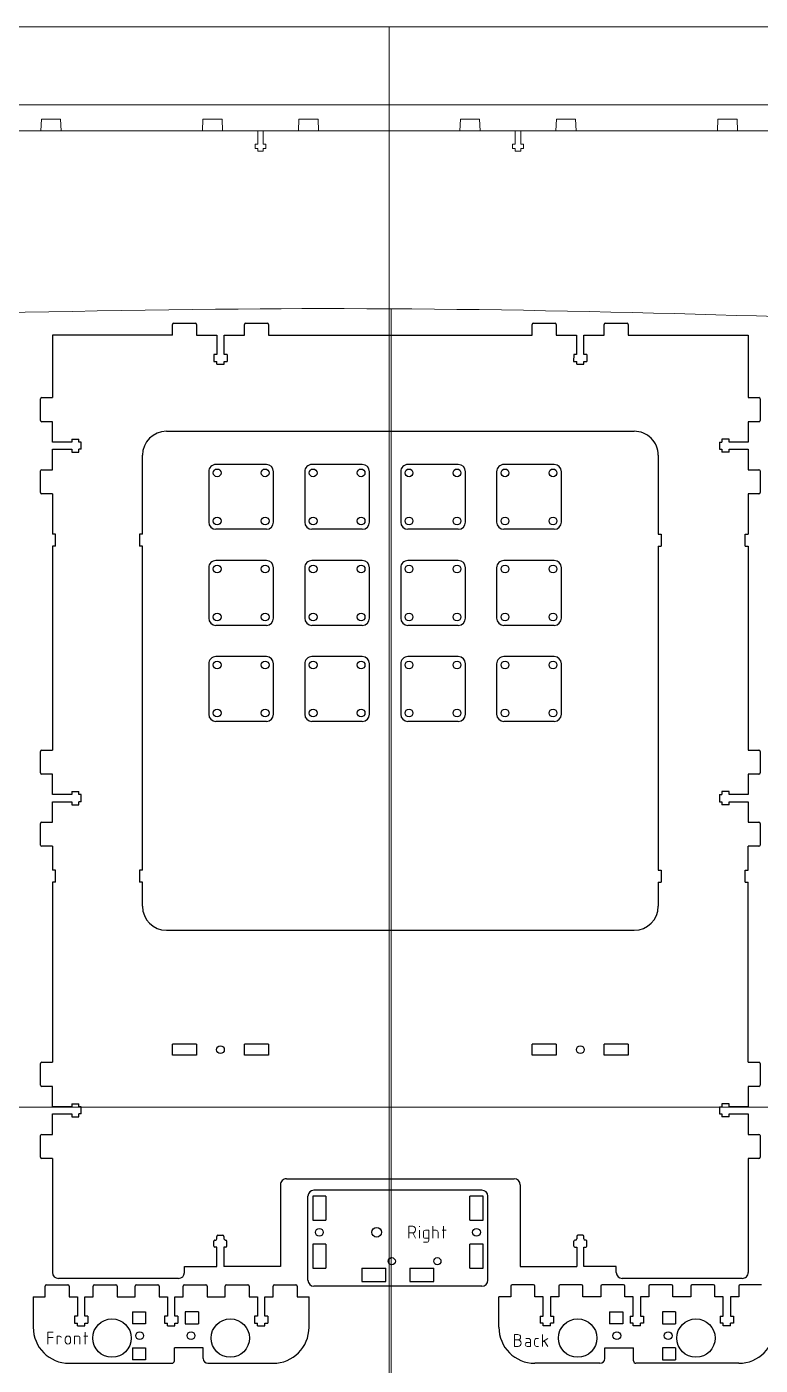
# Model space of a CAD drawing. Header units: millimetres. Extents: x 0 to 1200, y 0 to 900.
# Drawn here: x 449 to 755, y 343 to 900 of the extents above; entities that cross this region are included whole.
import ezdxf

# ---------------------------------------------------------------- set-up
doc = ezdxf.new("R2010")
doc.units = ezdxf.units.MM
doc.layers.get('0').update_dxf_attribs({"color": 1, "linetype": 'CONTINUOUS', "lineweight": 25, "true_color": 0xff0000})
for name, color, linetype, lineweight, true_color in [('Laser Table', 3, 'CONTINUOUS', 0, 0x00ff00), ('New Front', 1, 'CONTINUOUS', 0, 0xff0000), ('Referance lines', 3, 'CONTINUOUS', 0, 0x00ff00), ('Text', 5, 'CONTINUOUS', 0, 0x0000ff)]:
    doc.layers.add(name, color=color, linetype=linetype, lineweight=lineweight, true_color=true_color)

msp = doc.modelspace()

# ---------------------------------------------------------------- linework, layer by layer
for p, q in [((509.63, 771.54), (509.63, 776.04)), ((510.13, 776.54), (519.13, 776.54)), ((519.63, 776.04), (519.63, 771.54)), ((539.63, 771.54), (539.63, 776.04)), ((540.13, 776.54), (549.13, 776.54)), ((549.63, 776.04), (549.63, 771.54)), ((659.63, 771.54), (659.63, 776.04)), ((660.13, 776.54), (669.13, 776.54)), ((669.63, 776.04), (669.63, 771.54)), ((689.63, 771.54), (689.63, 776.04)), ((690.13, 776.54), (699.13, 776.54)), ((699.63, 776.04), (699.63, 771.54)), ((459.63, 771.54), (459.63, 745.54)), ((509.63, 771.54), (459.63, 771.54)), ((519.63, 771.54), (528.11, 771.54)), ((528.11, 771.54), (528.11, 763.54)), ((531.13, 771.55), (539.63, 771.54)), ((531.13, 763.54), (531.13, 771.55)), ((549.63, 771.54), (659.63, 771.54)), ((669.63, 771.54), (678.11, 771.54)), ((678.11, 771.54), (678.11, 763.54)), ((681.13, 771.55), (689.63, 771.54)), ((681.13, 763.54), (681.13, 771.55)), ((699.63, 771.54), (749.63, 771.54)), ((714.63, 771.54), (716.88, 771.54)), ((749.63, 771.54), (749.63, 745.54)), ((526.88, 763.54), (526.87, 760.54)), ((526.87, 760.54), (528.13, 760.54)), ((528.11, 763.54), (526.88, 763.54)), ((528.13, 759.54), (528.13, 760.54)), ((528.13, 759.54), (531.13, 759.54)), ((532.38, 763.54), (531.13, 763.54)), ((531.13, 760.54), (532.38, 760.54)), ((531.13, 759.54), (531.13, 760.54)), ((532.38, 763.54), (532.38, 760.54)), ((676.88, 763.54), (676.87, 760.54)), ((676.87, 760.54), (678.13, 760.54)), ((678.11, 763.54), (676.88, 763.54)), ((678.13, 759.54), (678.13, 760.54)), ((678.13, 759.54), (681.13, 759.54)), ((682.38, 763.54), (681.13, 763.54)), ((681.13, 760.54), (682.38, 760.54)), ((681.13, 759.54), (681.13, 760.54)), ((682.38, 763.54), (682.38, 760.54)), ((454.63, 736.04), (454.63, 745.04)), ((455.13, 745.54), (459.63, 745.54)), ((749.63, 745.54), (754.13, 745.54)), ((754.63, 745.04), (754.63, 736.04)), ((459.63, 735.54), (455.13, 735.54)), ((459.62, 727.04), (459.63, 735.54)), ((507.13, 731.54), (702.13, 731.54)), ((754.13, 735.54), (749.63, 735.54)), ((749.63, 735.54), (749.63, 727.06)), ((467.63, 727.04), (459.62, 727.04)), ((467.63, 728.29), (470.63, 728.29)), ((467.63, 728.29), (467.63, 727.04)), ((470.63, 727.04), (470.63, 728.29)), ((471.63, 727.04), (470.63, 727.04)), ((471.63, 724.04), (471.63, 727.04)), ((737.63, 727.04), (738.63, 727.04)), ((737.63, 727.04), (737.63, 724.04)), ((741.63, 728.29), (738.63, 728.3)), ((738.63, 728.3), (738.63, 727.04)), ((741.63, 727.06), (741.63, 728.29)), ((749.63, 727.06), (741.63, 727.06)), ((459.63, 715.54), (459.63, 724.03)), ((459.63, 724.03), (467.63, 724.03)), ((467.63, 724.03), (467.63, 722.79)), ((467.63, 722.79), (470.63, 722.79)), ((470.63, 722.79), (470.63, 724.04)), ((471.63, 724.04), (470.63, 724.04)), ((497.13, 688.74), (497.13, 721.54)), ((712.13, 721.54), (712.13, 688.74)), ((737.63, 724.04), (738.63, 724.04)), ((738.63, 724.04), (738.63, 722.79)), ((741.63, 722.79), (738.63, 722.79)), ((741.63, 722.79), (741.63, 724.04)), ((741.63, 724.04), (749.63, 724.04)), ((749.63, 724.04), (749.63, 715.54)), ((454.63, 706.04), (454.63, 715.04)), ((455.13, 715.54), (459.63, 715.54)), ((524.77, 714.71), (524.77, 693.71)), ((548.77, 717.71), (527.77, 717.71)), ((551.77, 693.71), (551.77, 714.71)), ((564.77, 714.71), (564.77, 693.71)), ((588.77, 717.71), (567.77, 717.71)), ((591.77, 693.71), (591.77, 714.71)), ((604.77, 714.71), (604.77, 693.71)), ((628.77, 717.71), (607.77, 717.71)), ((631.77, 693.71), (631.77, 714.71)), ((644.77, 714.71), (644.77, 693.71)), ((668.77, 717.71), (647.77, 717.71)), ((671.77, 693.71), (671.77, 714.71)), ((749.63, 715.54), (754.13, 715.54)), ((754.63, 715.04), (754.63, 706.04)), ((459.63, 705.54), (455.13, 705.54)), ((459.63, 705.54), (459.63, 688.74)), ((754.13, 705.54), (749.63, 705.54)), ((749.63, 705.54), (749.63, 688.74)), ((460.88, 688.74), (459.63, 688.74)), ((460.88, 683.74), (460.88, 688.74)), ((497.13, 688.74), (495.88, 688.74)), ((495.88, 688.74), (495.88, 683.74)), ((548.77, 690.71), (527.77, 690.71)), ((588.77, 690.71), (567.77, 690.71)), ((628.77, 690.71), (607.77, 690.71)), ((668.77, 690.71), (647.77, 690.71)), ((712.13, 688.74), (713.38, 688.74)), ((713.38, 688.74), (713.38, 683.74)), ((748.38, 683.74), (748.38, 688.74)), ((748.38, 688.74), (749.63, 688.74)), ((460.88, 683.74), (459.63, 683.74)), ((459.63, 683.74), (459.63, 598.74)), ((497.13, 683.74), (495.88, 683.74)), ((497.13, 548.74), (497.13, 683.74)), ((712.13, 683.74), (713.38, 683.74)), ((712.13, 683.74), (712.13, 548.74)), ((748.38, 683.74), (749.63, 683.74)), ((749.63, 683.74), (749.63, 598.74)), ((524.77, 674.71), (524.77, 653.71)), ((548.77, 677.71), (527.77, 677.71)), ((551.77, 653.71), (551.77, 674.71)), ((564.77, 674.71), (564.77, 653.71)), ((588.77, 677.71), (567.77, 677.71)), ((591.77, 653.71), (591.77, 674.71)), ((604.77, 674.71), (604.77, 653.71)), ((628.77, 677.71), (607.77, 677.71)), ((631.77, 653.71), (631.77, 674.71)), ((644.77, 674.71), (644.77, 653.71)), ((668.77, 677.71), (647.77, 677.71)), ((671.77, 653.71), (671.77, 674.71)), ((548.77, 650.71), (527.77, 650.71)), ((588.77, 650.71), (567.77, 650.71)), ((628.77, 650.71), (607.77, 650.71)), ((668.77, 650.71), (647.77, 650.71)), ((548.77, 637.71), (527.77, 637.71)), ((588.77, 637.71), (567.77, 637.71)), ((628.77, 637.71), (607.77, 637.71)), ((668.77, 637.71), (647.77, 637.71)), ((524.77, 634.71), (524.77, 613.71)), ((551.77, 613.71), (551.77, 634.71)), ((564.77, 634.71), (564.77, 613.71)), ((591.77, 613.71), (591.77, 634.71)), ((604.77, 634.71), (604.77, 613.71)), ((631.77, 613.71), (631.77, 634.71)), ((644.77, 634.71), (644.77, 613.71)), ((671.77, 613.71), (671.77, 634.71)), ((548.77, 610.71), (527.77, 610.71)), ((588.77, 610.71), (567.77, 610.71)), ((628.77, 610.71), (607.77, 610.71)), ((668.77, 610.71), (647.77, 610.71)), ((454.63, 589.24), (454.63, 598.24)), ((455.13, 598.74), (459.63, 598.74)), ((749.63, 598.74), (754.13, 598.74)), ((754.63, 598.24), (754.63, 589.24)), ((459.63, 588.74), (455.13, 588.74)), ((459.62, 580.24), (459.63, 588.74)), ((754.13, 588.74), (749.63, 588.74)), ((749.63, 588.74), (749.63, 580.26)), ((467.63, 580.24), (459.62, 580.24)), ((467.63, 581.49), (470.63, 581.49)), ((467.63, 581.49), (467.63, 580.24)), ((470.63, 580.24), (470.63, 581.49)), ((471.63, 580.24), (470.63, 580.24)), ((471.63, 577.24), (471.63, 580.24)), ((737.63, 580.24), (738.63, 580.24)), ((737.63, 580.24), (737.63, 577.24)), ((741.63, 581.49), (738.63, 581.5)), ((738.63, 581.5), (738.63, 580.24)), ((741.63, 580.26), (741.63, 581.49)), ((749.63, 580.26), (741.63, 580.26)), ((459.63, 568.74), (459.63, 577.23)), ((459.63, 577.23), (467.63, 577.23)), ((467.63, 577.23), (467.63, 575.99)), ((467.63, 575.99), (470.63, 575.99)), ((470.63, 575.99), (470.63, 577.24)), ((471.63, 577.24), (470.63, 577.24)), ((737.63, 577.24), (738.63, 577.24)), ((738.63, 577.24), (738.63, 576)), ((741.63, 575.99), (738.63, 576)), ((741.63, 575.99), (741.63, 577.24)), ((741.63, 577.24), (749.63, 577.24)), ((749.63, 577.24), (749.63, 568.74)), ((455.13, 568.74), (459.63, 568.74)), ((749.63, 568.74), (754.13, 568.74)), ((454.63, 559.24), (454.63, 568.24)), ((754.63, 568.24), (754.63, 559.24)), ((459.63, 558.74), (455.13, 558.74)), ((459.63, 558.74), (459.63, 548.74)), ((754.13, 558.74), (749.63, 558.74)), ((749.63, 548.74), (749.63, 558.74)), ((460.88, 548.74), (459.63, 548.74)), ((460.88, 543.74), (460.88, 548.74)), ((497.13, 548.74), (495.88, 548.74)), ((495.88, 548.74), (495.88, 543.74)), ((712.13, 548.74), (713.38, 548.74)), ((713.38, 548.74), (713.38, 543.74)), ((748.38, 543.74), (748.38, 548.74)), ((748.38, 548.74), (749.63, 548.74)), ((460.88, 543.74), (459.63, 543.74)), ((459.63, 543.74), (459.63, 468.74)), ((497.13, 543.74), (495.88, 543.74)), ((497.13, 533.74), (497.13, 543.74)), ((712.13, 543.74), (713.38, 543.74)), ((712.13, 543.74), (712.13, 533.74)), ((748.38, 543.74), (749.63, 543.74)), ((749.63, 543.74), (749.63, 543.74)), ((749.63, 468.74), (749.63, 543.74)), ((507.13, 523.74), (702.13, 523.74)), ((519.63, 476.24), (509.63, 476.24)), ((509.63, 471.74), (509.63, 476.24)), ((519.63, 476.24), (519.63, 471.74)), ((549.63, 476.24), (539.63, 476.24)), ((539.63, 471.74), (539.63, 476.24)), ((549.63, 476.24), (549.63, 471.74)), ((669.63, 476.24), (659.63, 476.24)), ((659.63, 471.74), (659.63, 476.24)), ((669.63, 476.24), (669.63, 471.74)), ((699.63, 476.24), (689.63, 476.24)), ((689.63, 471.74), (689.63, 476.24)), ((699.63, 476.24), (699.63, 471.74)), ((454.63, 459.24), (454.63, 468.24)), ((455.13, 468.74), (459.63, 468.74)), ((519.63, 471.74), (509.63, 471.74)), ((549.63, 471.74), (539.63, 471.74)), ((669.63, 471.74), (659.63, 471.74)), ((699.63, 471.74), (689.63, 471.74)), ((749.63, 468.74), (754.13, 468.74)), ((754.63, 468.24), (754.63, 459.24)), ((459.63, 458.74), (455.13, 458.74)), ((459.62, 450.24), (459.63, 458.74)), ((754.13, 458.74), (749.63, 458.74)), ((749.63, 458.74), (749.63, 450.26)), ((467.63, 450.24), (459.62, 450.24)), ((459.63, 438.74), (459.63, 447.23)), ((459.63, 447.23), (467.63, 447.23)), ((467.63, 451.49), (470.63, 451.49)), ((467.63, 451.49), (467.63, 450.24)), ((467.63, 447.23), (467.63, 445.99)), ((467.63, 445.99), (470.63, 445.99)), ((470.63, 450.24), (470.63, 451.49)), ((471.63, 450.24), (470.63, 450.24)), ((470.63, 445.99), (470.63, 447.24)), ((471.63, 447.24), (470.63, 447.24)), ((471.63, 447.24), (471.63, 450.24)), ((737.63, 450.24), (738.63, 450.24)), ((737.63, 450.24), (737.63, 447.24)), ((737.63, 447.24), (738.63, 447.24)), ((741.63, 451.49), (738.63, 451.5)), ((738.63, 451.5), (738.63, 450.24)), ((738.63, 447.24), (738.63, 446)), ((741.63, 445.99), (738.63, 446)), ((741.63, 450.26), (741.63, 451.49)), ((749.63, 450.26), (741.63, 450.26)), ((741.63, 445.99), (741.63, 447.24)), ((741.63, 447.24), (749.63, 447.24)), ((749.63, 447.24), (749.63, 438.74)), ((454.63, 429.24), (454.63, 438.24)), ((455.13, 438.74), (459.63, 438.74)), ((749.63, 438.74), (754.13, 438.74)), ((754.63, 438.24), (754.63, 429.24)), ((459.63, 428.74), (455.13, 428.74)), ((459.63, 428.74), (459.63, 381.24)), ((754.13, 428.74), (749.63, 428.74)), ((749.63, 428.74), (749.63, 381.24)), ((557.13, 420.24), (652.13, 420.24)), ((554.63, 417.74), (554.63, 383.74)), ((566.11, 377.97), (566.11, 412.97)), ((566.11, 377.97), (566.11, 412.97)), ((573.61, 412.97), (568.11, 412.97)), ((568.11, 412.97), (568.11, 402.97)), ((638.61, 415.47), (568.61, 415.47)), ((638.61, 415.47), (568.61, 415.47)), ((573.61, 412.97), (573.61, 402.97)), ((633.61, 402.97), (633.61, 412.97)), ((639.11, 412.97), (633.61, 412.97)), ((639.11, 402.97), (639.11, 412.97)), ((641.11, 377.97), (641.11, 412.97)), ((641.11, 377.97), (641.11, 412.97)), ((654.63, 417.74), (654.63, 383.75)), ((568.11, 402.97), (573.61, 402.97)), ((633.61, 402.97), (639.11, 402.97)), ((528.12, 395.24), (528.12, 396.24)), ((528.62, 396.74), (530.62, 396.74)), ((531.12, 396.24), (531.12, 395.24)), ((678.14, 396.24), (678.14, 395.24)), ((680.64, 396.74), (678.64, 396.74)), ((681.14, 395.24), (681.14, 396.24)), ((526.87, 392.24), (526.87, 394.24)), ((527.37, 394.74), (527.62, 394.74)), ((528.11, 391.74), (527.37, 391.74)), ((528.1, 383.74), (528.11, 391.74)), ((531.87, 391.74), (531.12, 391.74)), ((531.12, 391.74), (531.12, 383.74)), ((531.62, 394.74), (531.87, 394.74)), ((532.37, 392.24), (532.37, 394.24)), ((573.61, 392.97), (568.11, 392.97)), ((568.11, 392.97), (568.11, 382.97)), ((573.61, 392.97), (573.61, 382.97)), ((633.61, 382.97), (633.61, 392.97)), ((639.11, 392.97), (633.61, 392.97)), ((639.11, 382.97), (639.11, 392.97)), ((676.89, 392.24), (676.89, 394.24)), ((677.64, 394.74), (677.39, 394.74)), ((677.39, 391.74), (678.14, 391.74)), ((678.14, 391.74), (678.14, 383.74)), ((681.15, 391.74), (681.89, 391.74)), ((681.15, 383.74), (681.15, 391.74)), ((681.89, 394.74), (681.64, 394.74)), ((682.39, 392.24), (682.39, 394.24)), ((514.63, 381.24), (514.63, 383.74)), ((514.63, 383.74), (528.1, 383.74)), ((554.63, 383.75), (531.12, 383.74)), ((568.11, 382.97), (573.61, 382.97)), ((588.61, 382.97), (598.61, 382.97)), ((588.61, 382.97), (588.61, 377.47)), ((598.61, 377.47), (598.61, 382.97)), ((608.61, 382.97), (618.61, 382.97)), ((608.61, 382.97), (608.61, 377.47)), ((618.61, 377.47), (618.61, 382.97)), ((633.61, 382.97), (639.11, 382.97)), ((654.63, 383.75), (678.14, 383.74)), ((694.63, 383.74), (681.15, 383.74)), ((694.63, 381.24), (694.63, 383.74)), ((456.58, 371.06), (456.58, 375.56)), ((457.08, 376.06), (466.08, 376.06)), ((512.13, 378.74), (462.13, 378.74)), ((466.58, 375.56), (466.58, 371.06)), ((476.58, 371.06), (476.58, 375.56)), ((477.08, 376.06), (486.08, 376.06)), ((486.58, 375.56), (486.58, 371.06)), ((494.08, 371.06), (494.08, 375.56)), ((494.58, 376.06), (503.58, 376.06)), ((504.08, 375.56), (504.08, 371.06)), ((514.08, 371.06), (514.08, 375.56)), ((514.58, 376.06), (523.58, 376.06)), ((524.08, 375.56), (524.08, 371.06)), ((531.58, 371.06), (531.58, 375.56)), ((532.08, 376.06), (541.08, 376.06)), ((541.58, 375.56), (541.58, 371.06)), ((551.58, 371.06), (551.58, 375.56)), ((552.08, 376.06), (561.08, 376.06)), ((561.58, 375.56), (561.58, 371.06)), ((638.61, 375.47), (568.61, 375.47)), ((638.61, 375.47), (568.61, 375.47)), ((588.61, 377.47), (598.61, 377.47)), ((608.61, 377.47), (618.61, 377.47)), ((650.69, 375.56), (650.69, 371.06)), ((660.19, 376.06), (651.19, 376.06)), ((660.69, 371.06), (660.69, 375.56)), ((670.69, 375.56), (670.69, 371.06)), ((680.19, 376.06), (671.19, 376.06)), ((680.69, 371.06), (680.69, 375.56)), ((688.19, 375.56), (688.19, 371.06)), ((697.69, 376.06), (688.69, 376.06)), ((747.13, 378.74), (697.13, 378.74)), ((698.19, 371.06), (698.19, 375.56)), ((708.19, 375.56), (708.19, 371.06)), ((717.69, 376.06), (708.69, 376.06)), ((718.19, 371.06), (718.19, 375.56)), ((725.69, 375.56), (725.69, 371.06)), ((735.19, 376.06), (726.19, 376.06)), ((735.69, 371.06), (735.69, 375.56)), ((745.69, 375.56), (745.69, 371.06)), ((755.19, 376.06), (746.19, 376.06)), ((451.58, 371.06), (456.58, 371.06)), ((451.58, 371.06), (451.58, 358.39)), ((466.58, 371.06), (470.06, 371.06)), ((470.06, 371.06), (470.06, 363.06)), ((473.08, 363.06), (473.08, 371.06)), ((473.08, 371.06), (476.58, 371.06)), ((486.58, 371.06), (494.08, 371.06)), ((504.08, 371.06), (507.56, 371.06)), ((507.56, 371.06), (507.56, 363.06)), ((510.58, 371.06), (514.08, 371.06)), ((510.58, 363.06), (510.58, 371.06)), ((524.08, 371.06), (531.58, 371.06)), ((541.58, 371.06), (545.06, 371.06)), ((545.06, 371.06), (545.06, 363.06)), ((548.08, 371.06), (551.58, 371.06)), ((548.08, 363.06), (548.08, 371.06)), ((561.58, 371.06), (566.58, 371.06)), ((566.58, 358.39), (566.58, 371.06)), ((650.69, 371.06), (645.69, 371.06)), ((645.69, 358.39), (645.69, 371.06)), ((664.19, 371.06), (660.69, 371.06)), ((664.19, 363.06), (664.19, 371.06)), ((670.69, 371.06), (667.21, 371.06)), ((667.21, 371.06), (667.21, 363.06)), ((688.19, 371.06), (680.69, 371.06)), ((701.69, 371.06), (698.19, 371.06)), ((701.69, 363.06), (701.69, 371.06)), ((708.19, 371.06), (704.71, 371.06)), ((704.71, 371.06), (704.71, 363.06)), ((725.69, 371.06), (718.19, 371.06)), ((739.19, 371.06), (735.69, 371.06)), ((739.19, 363.06), (739.19, 371.06)), ((745.69, 371.06), (742.21, 371.06)), ((742.21, 371.06), (742.21, 363.06)), ((468.83, 363.06), (468.83, 360.06)), ((470.06, 363.06), (468.83, 363.06)), ((474.33, 363.06), (473.08, 363.06)), ((474.33, 363.06), (474.33, 360.06)), ((492.93, 364.89), (492.93, 359.89)), ((492.93, 364.89), (498.43, 364.89)), ((498.43, 364.89), (498.43, 359.89)), ((506.33, 363.06), (506.33, 360.06)), ((507.56, 363.06), (506.33, 363.06)), ((511.83, 363.06), (510.58, 363.06)), ((511.83, 363.06), (511.83, 360.06)), ((520.43, 364.89), (514.93, 364.89)), ((514.93, 364.89), (514.93, 359.89)), ((520.43, 364.89), (520.43, 359.89)), ((543.83, 363.06), (543.83, 360.06)), ((545.06, 363.06), (543.83, 363.06)), ((549.33, 363.06), (548.08, 363.06)), ((549.33, 363.06), (549.33, 360.06)), ((662.94, 363.06), (662.94, 360.06)), ((662.94, 363.06), (664.19, 363.06)), ((667.21, 363.06), (668.44, 363.06)), ((668.44, 363.06), (668.44, 360.06)), ((691.84, 364.89), (691.84, 359.89)), ((691.84, 364.89), (697.34, 364.89)), ((697.34, 364.89), (697.34, 359.89)), ((700.44, 363.06), (700.44, 360.06)), ((700.44, 363.06), (701.69, 363.06)), ((704.71, 363.06), (705.94, 363.06)), ((705.94, 363.06), (705.94, 360.06)), ((719.34, 364.89), (713.84, 364.89)), ((713.84, 364.89), (713.84, 359.89)), ((719.34, 364.89), (719.34, 359.89)), ((737.94, 363.06), (737.94, 360.06)), ((737.94, 363.06), (739.19, 363.06)), ((742.21, 363.06), (743.44, 363.06)), ((743.44, 363.06), (743.44, 360.06)), ((468.83, 360.06), (470.08, 360.06)), ((470.08, 359.06), (470.08, 360.06)), ((470.08, 359.56), (470.08, 359.56)), ((470.08, 359.06), (473.08, 359.06)), ((473.08, 360.06), (474.33, 360.06)), ((473.08, 359.06), (473.08, 360.06)), ((473.08, 359.56), (473.08, 359.56)), ((498.43, 359.89), (492.93, 359.89)), ((506.33, 360.06), (507.58, 360.06)), ((507.58, 359.06), (507.58, 360.06)), ((507.58, 359.56), (507.58, 359.56)), ((507.58, 359.06), (510.58, 359.06)), ((510.58, 360.06), (511.83, 360.06)), ((510.58, 359.06), (510.58, 360.06)), ((510.58, 359.56), (510.58, 359.56)), ((514.93, 359.89), (520.43, 359.89)), ((543.83, 360.06), (545.08, 360.06)), ((545.08, 359.06), (545.08, 360.06)), ((545.08, 359.56), (545.08, 359.56)), ((545.08, 359.06), (548.08, 359.06)), ((548.08, 360.06), (549.33, 360.06)), ((548.08, 359.06), (548.08, 360.06)), ((548.08, 359.56), (548.08, 359.56)), ((664.19, 360.06), (662.94, 360.06)), ((664.19, 359.06), (664.19, 360.06)), ((664.19, 359.56), (664.19, 359.56)), ((667.19, 359.06), (664.19, 359.06)), ((668.44, 360.06), (667.19, 360.06)), ((667.19, 359.06), (667.19, 360.06)), ((667.19, 359.56), (667.19, 359.56)), ((697.34, 359.89), (691.84, 359.89)), ((701.69, 360.06), (700.44, 360.06)), ((701.69, 359.06), (701.69, 360.06)), ((701.69, 359.56), (701.69, 359.56)), ((704.69, 359.06), (701.69, 359.06)), ((705.94, 360.06), (704.69, 360.06)), ((704.69, 359.06), (704.69, 360.06)), ((704.69, 359.56), (704.69, 359.56)), ((713.84, 359.89), (719.34, 359.89)), ((739.19, 360.06), (737.94, 360.06)), ((739.19, 359.06), (739.19, 360.06)), ((739.19, 359.56), (739.19, 359.56)), ((742.19, 359.06), (739.19, 359.06)), ((743.44, 360.06), (742.19, 360.06)), ((742.19, 359.06), (742.19, 360.06)), ((742.19, 359.56), (742.19, 359.56)), ((492.93, 349.89), (492.93, 344.89)), ((492.93, 349.89), (498.43, 349.89)), ((498.43, 349.89), (498.43, 344.89)), ((522.43, 349.89), (510.43, 349.89)), ((510.43, 344.39), (510.43, 349.89)), ((522.43, 345.39), (522.43, 349.89)), ((689.84, 349.89), (701.84, 349.89)), ((689.84, 345.39), (689.84, 349.89)), ((701.84, 344.39), (701.84, 349.89)), ((719.34, 349.89), (713.84, 349.89)), ((713.84, 349.89), (713.84, 344.89)), ((719.34, 349.89), (719.34, 344.89)), ((466.58, 343.39), (509.43, 343.39)), ((498.43, 344.89), (492.93, 344.89)), ((524.43, 343.39), (551.58, 343.39)), ((687.84, 343.39), (660.69, 343.39)), ((745.69, 343.39), (702.84, 343.39)), ((713.84, 344.89), (719.34, 344.89))]:
    msp.add_line(p, q)
for centre, radius in [((528.27, 714.21), 1.62), ((528.27, 714.21), 1.62), ((548.27, 714.21), 1.62), ((548.27, 714.21), 1.62), ((568.27, 714.21), 1.62), ((568.27, 714.21), 1.62), ((588.27, 714.21), 1.62), ((588.27, 714.21), 1.62), ((608.27, 714.21), 1.62), ((608.27, 714.21), 1.62), ((628.27, 714.21), 1.62), ((628.27, 714.21), 1.62), ((648.27, 714.21), 1.62), ((648.27, 714.21), 1.62), ((668.27, 714.21), 1.62), ((668.27, 714.21), 1.62), ((528.27, 694.21), 1.62), ((528.27, 694.21), 1.62), ((548.27, 694.21), 1.62), ((548.27, 694.21), 1.62), ((568.27, 694.21), 1.62), ((568.27, 694.21), 1.62), ((588.27, 694.21), 1.62), ((588.27, 694.21), 1.62), ((608.27, 694.21), 1.62), ((608.27, 694.21), 1.62), ((628.27, 694.21), 1.62), ((628.27, 694.21), 1.62), ((648.27, 694.21), 1.62), ((648.27, 694.21), 1.62), ((668.27, 694.21), 1.62), ((668.27, 694.21), 1.62), ((528.27, 674.21), 1.62), ((528.27, 674.21), 1.62), ((548.27, 674.21), 1.62), ((548.27, 674.21), 1.62), ((568.27, 674.21), 1.62), ((568.27, 674.21), 1.62), ((588.27, 674.21), 1.62), ((588.27, 674.21), 1.62), ((608.27, 674.21), 1.62), ((608.27, 674.21), 1.62), ((628.27, 674.21), 1.62), ((628.27, 674.21), 1.62), ((648.27, 674.21), 1.62), ((648.27, 674.21), 1.62), ((668.27, 674.21), 1.62), ((668.27, 674.21), 1.62), ((528.27, 654.21), 1.62), ((528.27, 654.21), 1.62), ((548.27, 654.21), 1.62), ((548.27, 654.21), 1.62), ((568.27, 654.21), 1.62), ((568.27, 654.21), 1.62), ((588.27, 654.21), 1.62), ((588.27, 654.21), 1.62), ((608.27, 654.21), 1.62), ((608.27, 654.21), 1.62), ((628.27, 654.21), 1.62), ((628.27, 654.21), 1.62), ((648.27, 654.21), 1.62), ((648.27, 654.21), 1.62), ((668.27, 654.21), 1.62), ((668.27, 654.21), 1.62), ((528.27, 634.21), 1.62), ((528.27, 634.21), 1.62), ((548.27, 634.21), 1.62), ((548.27, 634.21), 1.62), ((568.27, 634.21), 1.62), ((568.27, 634.21), 1.62), ((588.27, 634.21), 1.62), ((588.27, 634.21), 1.62), ((608.27, 634.21), 1.62), ((608.27, 634.21), 1.62), ((628.27, 634.21), 1.62), ((628.27, 634.21), 1.62), ((648.27, 634.21), 1.62), ((648.27, 634.21), 1.62), ((668.27, 634.21), 1.62), ((668.27, 634.21), 1.62), ((528.27, 614.21), 1.62), ((528.27, 614.21), 1.62), ((548.27, 614.21), 1.62), ((548.27, 614.21), 1.62), ((568.27, 614.21), 1.62), ((568.27, 614.21), 1.62), ((588.27, 614.21), 1.62), ((588.27, 614.21), 1.62), ((608.27, 614.21), 1.62), ((608.27, 614.21), 1.62), ((628.27, 614.21), 1.62), ((628.27, 614.21), 1.62), ((648.27, 614.21), 1.62), ((648.27, 614.21), 1.62), ((668.27, 614.21), 1.62), ((668.27, 614.21), 1.62), ((529.63, 473.99), 1.62), ((679.63, 473.99), 1.62), ((570.86, 397.97), 1.62), ((594.76, 397.97), 2), ((594.76, 397.97), 2), ((636.36, 397.97), 1.62), ((601.06, 385.91), 1.5), ((620.06, 385.91), 1.5), ((484.43, 353.89), 8), ((533.73, 353.89), 8), ((678.54, 353.89), 8), ((727.84, 353.89), 8), ((495.98, 354.89), 1.62), ((517.38, 354.89), 1.62), ((694.89, 354.89), 1.62), ((716.29, 354.89), 1.62)]:
    msp.add_circle(centre, radius)
for centre, radius, start, end in [((510.13, 776.04), 0.5, 90, 180), ((519.13, 776.04), 0.5, 0, 90), ((540.13, 776.04), 0.5, 90, 180), ((549.13, 776.04), 0.5, 0, 90), ((660.13, 776.04), 0.5, 90, 180), ((669.13, 776.04), 0.5, 0, 90), ((690.13, 776.04), 0.5, 90, 180), ((699.13, 776.04), 0.5, 0, 90), ((455.13, 745.04), 0.5, 90, 180), ((754.13, 745.04), 0.5, 360, 90), ((455.13, 736.04), 0.5, 180, 270), ((754.13, 736.04), 0.5, 270, 360), ((507.13, 721.54), 10, 90.0003, 180), ((702.13, 721.54), 10, 0, 90.0003), ((455.13, 715.04), 0.5, 90, 180), ((527.77, 714.71), 3, 90.0001, 180.0001), ((548.77, 714.71), 3, 0.0001, 90.0001), ((567.77, 714.71), 3, 90.0001, 180.0001), ((588.77, 714.71), 3, 0.0001, 90.0001), ((607.77, 714.71), 3, 90.0001, 180.0001), ((628.77, 714.71), 3, 0.0001, 90.0001), ((647.77, 714.71), 3, 90.0001, 180.0001), ((668.77, 714.71), 3, 0.0001, 90.0001), ((754.13, 715.04), 0.5, 360, 90), ((455.13, 706.04), 0.5, 180, 270), ((754.13, 706.04), 0.5, 270, 360), ((527.77, 693.71), 3, 180.0001, 270.0001), ((548.77, 693.71), 3, 270.0001, 0.0001), ((567.77, 693.71), 3, 180.0001, 270.0001), ((588.77, 693.71), 3, 270.0001, 0.0001), ((607.77, 693.71), 3, 180.0001, 270.0001), ((628.77, 693.71), 3, 270.0001, 0.0001), ((647.77, 693.71), 3, 180.0001, 270.0001), ((668.77, 693.71), 3, 270.0001, 0.0001), ((527.77, 674.71), 3, 90.0001, 180.0001), ((548.77, 674.71), 3, 0.0001, 90.0001), ((567.77, 674.71), 3, 90.0001, 180.0001), ((588.77, 674.71), 3, 0.0001, 90.0001), ((607.77, 674.71), 3, 90.0001, 180.0001), ((628.77, 674.71), 3, 0.0001, 90.0001), ((647.77, 674.71), 3, 90.0001, 180.0001), ((668.77, 674.71), 3, 0.0001, 90.0001), ((527.77, 653.71), 3, 180.0001, 270.0001), ((548.77, 653.71), 3, 270.0001, 0.0001), ((567.77, 653.71), 3, 180.0001, 270.0001), ((588.77, 653.71), 3, 270.0001, 0.0001), ((607.77, 653.71), 3, 180.0001, 270.0001), ((628.77, 653.71), 3, 270.0001, 0.0001), ((647.77, 653.71), 3, 180.0001, 270.0001), ((668.77, 653.71), 3, 270.0001, 0.0001), ((527.77, 634.71), 3, 90.0001, 180.0001), ((548.77, 634.71), 3, 0.0001, 90.0001), ((567.77, 634.71), 3, 90.0001, 180.0001), ((588.77, 634.71), 3, 0.0001, 90.0001), ((607.77, 634.71), 3, 90.0001, 180.0001), ((628.77, 634.71), 3, 0.0001, 90.0001), ((647.77, 634.71), 3, 90.0001, 180.0001), ((668.77, 634.71), 3, 0.0001, 90.0001), ((527.77, 613.71), 3, 180.0001, 270.0001), ((548.77, 613.71), 3, 270.0001, 0.0001), ((567.77, 613.71), 3, 180.0001, 270.0001), ((588.77, 613.71), 3, 270.0001, 0.0001), ((607.77, 613.71), 3, 180.0001, 270.0001), ((628.77, 613.71), 3, 270.0001, 0.0001), ((647.77, 613.71), 3, 180.0001, 270.0001), ((668.77, 613.71), 3, 270.0001, 0.0001), ((455.13, 598.24), 0.5, 90, 180), ((754.13, 598.24), 0.5, 360, 90), ((455.13, 589.24), 0.5, 180, 270), ((754.13, 589.24), 0.5, 270, 360), ((455.13, 568.24), 0.5, 90, 180), ((754.13, 568.24), 0.5, 360, 90), ((455.13, 559.24), 0.5, 180, 270), ((754.13, 559.24), 0.5, 270, 360), ((507.13, 533.74), 10, 180, 270), ((702.13, 533.74), 10, 270, 0), ((455.13, 468.24), 0.5, 90, 180), ((754.13, 468.24), 0.5, 360, 90), ((455.13, 459.24), 0.5, 180, 270), ((754.13, 459.24), 0.5, 270, 360), ((455.13, 438.24), 0.5, 90, 180), ((754.13, 438.24), 0.5, 360, 90), ((455.13, 429.24), 0.5, 180, 270), ((754.13, 429.24), 0.5, 270, 360), ((557.13, 417.74), 2.5, 90, 180.0001), ((652.13, 417.74), 2.5, 0.0001, 90), ((568.61, 412.97), 2.5, 90, 180), ((568.61, 412.97), 2.5, 90, 180), ((638.61, 412.97), 2.5, 360, 90), ((638.61, 412.97), 2.5, 360, 90), ((528.62, 396.24), 0.5, 90, 180), ((530.62, 396.24), 0.5, 360, 90), ((678.64, 396.24), 0.5, 90, 180), ((680.64, 396.24), 0.5, 360, 90), ((527.37, 394.24), 0.5, 90, 180.0896), ((527.37, 392.24), 0.5, 180.0896, 269.945), ((527.62, 395.24), 0.5, 270, 360), ((531.62, 395.24), 0.5, 180, 270), ((531.87, 394.24), 0.5, 0.0481, 90), ((531.87, 392.24), 0.5, 270.0544, 0.0481), ((677.39, 394.24), 0.5, 90, 179.9519), ((677.39, 392.24), 0.5, 179.9519, 269.9456), ((677.64, 395.24), 0.5, 270, 360), ((681.64, 395.24), 0.5, 180, 270), ((681.89, 394.24), 0.5, 359.9104, 90), ((681.89, 392.24), 0.5, 270.055, 359.9104), ((462.13, 381.24), 2.5, 180.0017, 270), ((512.13, 381.24), 2.5, 270, 360), ((697.13, 381.24), 2.5, 180, 270), ((747.13, 381.24), 2.5, 270, 0.0017), ((457.08, 375.56), 0.5, 90, 180), ((466.08, 375.56), 0.5, 0, 90), ((477.08, 375.56), 0.5, 90, 180), ((486.08, 375.56), 0.5, 0, 90), ((494.58, 375.56), 0.5, 90, 180), ((503.58, 375.56), 0.5, 0, 90), ((514.58, 375.56), 0.5, 90, 180), ((523.58, 375.56), 0.5, 0, 90), ((532.08, 375.56), 0.5, 90, 180), ((541.08, 375.56), 0.5, 0, 90), ((552.08, 375.56), 0.5, 90, 180), ((561.08, 375.56), 0.5, 0, 90), ((568.61, 377.97), 2.5, 180, 270), ((568.61, 377.97), 2.5, 180, 270), ((638.61, 377.97), 2.5, 270, 0), ((638.61, 377.97), 2.5, 270, 0), ((651.19, 375.56), 0.5, 90, 180), ((660.19, 375.56), 0.5, 360, 90), ((671.19, 375.56), 0.5, 90, 180), ((680.19, 375.56), 0.5, 360, 90), ((688.69, 375.56), 0.5, 90, 180), ((697.69, 375.56), 0.5, 360, 90), ((708.69, 375.56), 0.5, 90, 180), ((717.69, 375.56), 0.5, 360, 90), ((726.19, 375.56), 0.5, 90, 180), ((735.19, 375.56), 0.5, 360, 90), ((746.19, 375.56), 0.5, 90, 180), ((466.58, 358.39), 15, 180, 270), ((551.58, 358.39), 15, 270, 0), ((660.69, 358.39), 15, 180, 270), ((745.69, 358.39), 15, 270, 0), ((509.43, 344.39), 1, 270, 0), ((524.43, 345.39), 2, 180, 270), ((687.84, 345.39), 2, 270, 0), ((702.84, 344.39), 1, 180, 270)]:
    msp.add_arc(centre, radius, start, end)
at = {"layer": 'Laser Table', "color": 3, "true_color": 0x00ff00}
msp.add_line((1200, 900), (0, 900), dxfattribs=at)
at = {"layer": 'New Front', "color": 1, "true_color": 0xff0000}
for p, q in [((454.79, 856.68), (454.99, 861.55)), ((454.99, 861.55), (463.02, 861.55)), ((463.02, 861.55), (463.22, 856.68)), ((522.12, 856.68), (522.32, 861.55)), ((522.32, 861.55), (530.35, 861.55)), ((530.35, 861.55), (530.55, 856.68)), ((562.13, 856.68), (562.33, 861.55)), ((562.33, 861.55), (570.36, 861.55)), ((570.36, 861.55), (570.56, 856.68)), ((629.46, 856.68), (629.66, 861.55)), ((629.66, 861.55), (637.69, 861.55)), ((637.69, 861.55), (637.89, 856.68)), ((669.47, 856.68), (669.67, 861.55)), ((669.67, 861.55), (677.7, 861.55)), ((677.7, 861.55), (677.9, 856.68)), ((736.79, 856.68), (736.99, 861.55)), ((736.99, 861.55), (745.03, 861.55)), ((745.03, 861.55), (745.23, 856.68)), ((440.14, 856.68), (454.79, 856.68)), ((463.22, 856.68), (522.12, 856.68)), ((530.55, 856.68), (545.18, 856.68)), ((530.55, 856.68), (560.55, 856.68)), ((545.18, 856.68), (545.18, 851.06)), ((547.48, 851.06), (547.48, 856.68)), ((547.48, 856.68), (562.13, 856.68)), ((570.56, 856.68), (629.46, 856.68)), ((637.89, 856.68), (652.52, 856.68)), ((652.52, 856.68), (652.52, 851.06)), ((654.82, 851.06), (654.82, 856.68)), ((654.82, 856.68), (669.47, 856.68)), ((677.9, 856.68), (736.79, 856.68)), ((745.23, 856.68), (759.86, 856.68)), ((545.18, 851.06), (544.06, 851.06)), ((544.06, 851.06), (544.06, 849.3)), ((544.06, 849.3), (545.18, 849.3)), ((545.18, 849.3), (545.18, 848.15)), ((545.18, 848.15), (547.48, 848.15)), ((548.6, 851.06), (547.48, 851.06)), ((547.48, 848.15), (547.48, 849.3)), ((547.48, 849.3), (548.6, 849.3)), ((548.6, 849.3), (548.6, 851.06)), ((652.52, 851.06), (651.4, 851.06)), ((651.4, 851.06), (651.4, 849.3)), ((651.4, 849.3), (652.52, 849.3)), ((652.52, 849.3), (652.52, 848.15)), ((652.52, 848.15), (654.82, 848.15)), ((655.94, 851.06), (654.82, 851.06)), ((654.82, 848.15), (654.82, 849.3)), ((654.82, 849.3), (655.94, 849.3)), ((655.94, 849.3), (655.94, 851.06))]:
    msp.add_line(p, q, dxfattribs=at)
for points in [[(330.71, 778.33), (330.71, 778.33), (486.86, 782.64), (571.68, 782.63)], [(571.68, 782.63), (774.09, 782.63), (967.11, 769.35), (967.11, 769.35)]]:
    msp.add_open_spline(points, degree=3, dxfattribs=at)
at = {"layer": 'Referance lines'}
for p, q in [((600, 900), (600, 0)), ((28.5, 867.5), (1171.5, 867.5))]:
    msp.add_line(p, q, dxfattribs=at)
at = {"layer": 'Referance lines', "color": 3, "true_color": 0x00ff00}
for p, q in [((28.5, 856.68), (600, 856.68)), ((600, 856.68), (1171.5, 856.68)), ((600.83, 113.08), (600.83, 782.54)), ((0, 450), (1200, 450)), ((127.98, 450), (968.55, 450))]:
    msp.add_line(p, q, dxfattribs=at)
at = {"layer": 'Text'}
for p, q in [((608.11, 395.47), (608.11, 400.47)), ((608.11, 400.47), (609.78, 400.47)), ((609.78, 397.69), (608.11, 397.69)), ((609.78, 397.69), (610.89, 395.47)), ((610.89, 399.36), (610.89, 398.8)), ((612.56, 400.19), (612.56, 400.47)), ((612.56, 395.47), (612.56, 398.8)), ((614.22, 397.97), (614.22, 396.3)), ((616.45, 398.8), (615.06, 398.8)), ((616.45, 394.63), (616.45, 398.8)), ((618.11, 400.47), (618.11, 395.47)), ((618.11, 398.8), (619.5, 398.8)), ((620.33, 397.97), (620.33, 395.47)), ((622, 398.8), (623.67, 398.8)), ((622.56, 400.47), (622.56, 395.47)), ((614.22, 393.8), (615.61, 393.8)), ((615.06, 395.47), (616.45, 395.47)), ((459.97, 356.41), (457.75, 356.41)), ((457.75, 356.41), (457.75, 351.41)), ((457.75, 354.18), (459.97, 354.18)), ((461.64, 351.41), (461.64, 354.74)), ((461.64, 354.74), (462.75, 354.74)), ((464.97, 353.63), (464.97, 352.52)), ((467.19, 352.52), (467.19, 353.63)), ((468.86, 351.41), (468.86, 354.74)), ((468.86, 354.74), (470.25, 354.74)), ((471.08, 353.91), (471.08, 351.41)), ((472.75, 354.74), (474.41, 354.74)), ((473.3, 356.41), (473.3, 351.41)), ((652.25, 350.41), (652.25, 355.41)), ((652.25, 355.41), (653.63, 355.41)), ((652.25, 353.18), (653.69, 353.18)), ((655.02, 351.85), (655.02, 351.74)), ((656.97, 353.74), (658.08, 353.74)), ((657.52, 352.07), (658.91, 352.07)), ((658.91, 352.91), (658.91, 350.41)), ((660.58, 352.91), (660.58, 351.24)), ((662.25, 353.74), (661.41, 353.74)), ((663.91, 355.41), (663.91, 350.41)), ((663.91, 352.35), (666.13, 353.74)), ((664.65, 352.81), (666.13, 350.41)), ((653.69, 350.41), (652.25, 350.41)), ((658.91, 350.41), (657.52, 350.41)), ((661.41, 350.41), (662.25, 350.41))]:
    msp.add_line(p, q, dxfattribs=at)
for centre, radius, start, end in [((609.78, 399.36), 1.11, 360, 90), ((609.78, 398.8), 1.11, 270, 360), ((615.06, 397.97), 0.833, 90, 180), ((615.06, 396.3), 0.833, 180, 270), ((619.5, 397.97), 0.833, 360, 90), ((615.61, 394.63), 0.833, 270, 360), ((462.75, 354.18), 0.556, 0, 90), ((466.08, 353.63), 1.11, 0, 180), ((466.08, 352.52), 1.11, 180, 0), ((470.25, 353.91), 0.833, 0, 90), ((653.63, 354.29), 1.11, 270, 90), ((653.69, 351.85), 1.33, 360, 90), ((653.69, 351.74), 1.33, 270, 360), ((657.52, 351.24), 0.833, 90, 270), ((658.08, 352.91), 0.833, 360, 90), ((661.41, 352.91), 0.833, 90, 180), ((661.41, 351.24), 0.833, 180, 270)]:
    msp.add_arc(centre, radius, start, end, dxfattribs=at)

doc.saveas('drawing.dxf')
